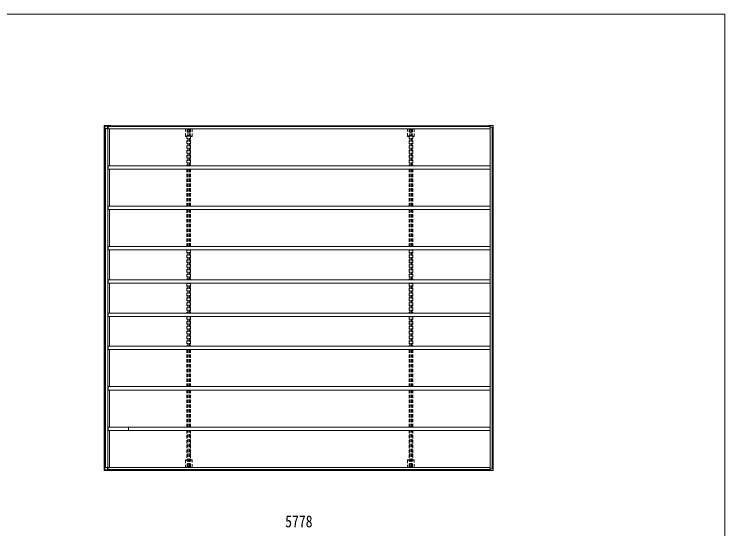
# Model space of a CAD drawing. Units: millimetres at full size, sheet at 1:40; details may follow other scales. Extents: x -11243 to 11243, y -7760 to 7760.
# Drawn here: x 119 to 10677, y 116 to 7760 of the extents above; entities that cross this region are included whole.
import ezdxf
from ezdxf.enums import TextEntityAlignment as Align

# ---------------------------------------------------------------- set-up
doc = ezdxf.new("R2010")
doc.units = ezdxf.units.MM
doc.header["$LTSCALE"] = 40
doc.linetypes.add('DASHED1', pattern=[1.8, 1.2, -0.6])
for name, color, linetype, lineweight in [('0-3_ELV2', 4, 'Continuous', 9), ('0-4_TABLE1', 6, 'Continuous', 9), ('0-6_OTH_LINE', 6, 'Continuous', 9), ('F-0_240', 7, 'Continuous', 9)]:
    doc.layers.add(name, color=color, linetype=linetype, lineweight=lineweight)
doc.styles.add('ＭＳ ゴシック', font='')
doc.styles.get('ＭＳ ゴシック').set_extended_font_data('MS Gothic')

msp = doc.modelspace()

# ---------------------------------------------------------------- linework, layer by layer
at = {"layer": '0-3_ELV2'}
for p, q in [((1456.06, 6081.63), (1456.06, 1005.63)), ((1461.77, 6081.63), (1461.77, 1005.63)), ((1464, 6081.63), (1464, 1005.63)), ((1477.8, 6060.63), (1477.8, 1026.63)), ((1511.12, 6060.63), (1511.12, 1026.63)), ((1516.23, 6059.63), (1516.23, 6094.93)), ((1516.23, 6090.93), (7188.94, 6090.93)), ((1516.23, 6059.63), (7191.42, 6059.63)), ((1537.19, 6059.63), (1537.19, 5509.63)), ((1549.71, 6096.63), (7171.49, 6096.63)), ((1550.92, 6103.63), (7172.51, 6103.63)), ((7191.42, 6081.63), (7191.42, 1005.63)), ((7221.62, 6081.63), (7221.62, 1005.63)), ((7232.57, 6081.63), (7232.57, 1005.63)), ((7234.06, 6081.63), (7234.06, 1005.63)), ((1516.23, 5459.63), (1516.23, 5509.63)), ((1516.23, 5509.63), (7191.42, 5509.63)), ((1516.23, 5459.63), (7191.42, 5459.63)), ((1537.19, 5459.63), (1537.19, 4909.63)), ((1516.23, 4859.63), (1516.23, 4909.63)), ((1516.23, 4909.63), (7191.42, 4909.63)), ((1516.23, 4859.63), (7191.42, 4859.63)), ((1537.19, 4859.63), (1537.19, 4309.63)), ((1516.23, 4259.63), (1516.23, 4309.63)), ((1516.23, 4309.63), (7191.42, 4309.63)), ((1516.23, 4259.63), (7191.42, 4259.63)), ((1537.19, 4259.63), (1537.19, 3815.63)), ((1516.23, 3765.63), (1516.23, 3815.63)), ((1516.23, 3815.63), (7191.42, 3815.63)), ((1516.23, 3765.63), (7191.42, 3765.63)), ((1537.19, 3765.63), (1537.19, 3321.63)), ((1516.23, 3271.63), (1516.23, 3321.63)), ((1516.23, 3321.63), (7191.42, 3321.63)), ((1516.23, 3271.63), (7191.42, 3271.63)), ((1537.19, 3271.63), (1537.19, 2827.63)), ((1516.23, 2777.63), (1516.23, 2827.63)), ((1516.23, 2827.63), (7191.42, 2827.63)), ((1516.23, 2777.63), (7191.42, 2777.63)), ((1537.19, 2777.63), (1537.19, 2227.63)), ((1516.23, 2177.63), (1516.23, 2227.63)), ((1516.23, 2227.63), (7191.42, 2227.63)), ((1516.23, 2177.63), (7191.42, 2177.63)), ((1537.19, 2177.63), (1537.19, 1627.63)), ((1516.23, 1577.63), (1516.23, 1627.63)), ((1516.23, 1627.63), (7191.42, 1627.63)), ((1815.52, 1626.63), (1815.52, 1625.68)), ((1815.52, 1622.58), (1815.52, 1621.63)), ((1815.82, 1625.38), (1816.12, 1625.38)), ((1816.12, 1622.88), (1815.82, 1622.88)), ((1816.42, 1625.68), (1816.42, 1626.43)), ((1816.42, 1621.83), (1816.42, 1622.58)), ((1818.02, 1608.03), (1816.47, 1608.03)), ((1816.47, 1607.13), (1818.22, 1607.13)), ((1818.22, 1598.13), (1816.47, 1598.13)), ((1816.47, 1597.23), (1818.02, 1597.23)), ((1816.52, 1620.63), (1818.22, 1620.63)), ((1818.22, 1584.63), (1816.52, 1584.63)), ((1816.72, 1626.73), (1818.32, 1626.73)), ((1818.32, 1621.53), (1816.72, 1621.53)), ((1816.72, 1583.73), (1818.32, 1583.73)), ((1818.52, 1620.33), (1818.52, 1608.53)), ((1818.52, 1606.83), (1818.52, 1598.43)), ((1818.52, 1596.73), (1818.52, 1584.93)), ((1818.62, 1626.43), (1818.62, 1621.83)), ((1819.53, 1578.61), (1819.72, 1592.59)), ((1516.23, 1577.63), (7191.42, 1577.63)), ((1537.19, 1577.63), (1537.19, 1027.63)), ((1815.52, 1583.63), (1815.52, 1582.68)), ((1815.52, 1579.58), (1815.52, 1578.63)), ((1815.82, 1582.38), (1816.12, 1582.38)), ((1816.12, 1579.88), (1815.82, 1579.88)), ((1816.42, 1582.68), (1816.42, 1583.43)), ((1816.42, 1578.83), (1816.42, 1579.58)), ((1818.32, 1578.53), (1816.72, 1578.53)), ((1818.62, 1583.43), (1818.62, 1578.83)), ((1516.23, 1027.63), (1516.23, 991.79)), ((1516.23, 1027.63), (7191.42, 1027.63)), ((1516.23, 996.33), (7188.94, 996.33)), ((1549.71, 990.63), (7171.49, 990.63)), ((1550.92, 983.63), (7172.51, 983.63))]:
    msp.add_line(p, q, dxfattribs=at)
at = {"layer": '0-3_ELV2', "linetype": 'DASHED1'}
for p, q in [((2662.63, 5946.67), (2662.63, 6059.63)), ((2687.08, 6006.68), (2687.08, 6059.63)), ((2699.15, 5509.63), (2699.15, 6046.63)), ((2699.15, 6046.63), (2731.9, 6046.63)), ((2718.9, 5509.63), (2718.9, 6046.63)), ((2731.9, 5509.63), (2731.9, 6046.63)), ((2739.08, 6059.63), (2739.08, 6006.68)), ((2763.53, 6059.63), (2763.53, 5946.67)), ((5962.63, 5946.67), (5962.63, 6059.63)), ((5987.08, 6006.68), (5987.08, 6059.63)), ((5999.15, 5509.63), (5999.15, 6046.63)), ((5999.15, 6046.63), (6031.9, 6046.63)), ((6018.9, 5509.63), (6018.9, 6046.63)), ((6031.9, 5509.63), (6031.9, 6046.63)), ((6039.08, 6059.63), (6039.08, 6006.68)), ((6063.53, 6059.63), (6063.53, 5946.67)), ((2683.74, 5945.68), (2663.62, 5945.68)), ((2683.35, 5947.3), (2682.32, 5946.26)), ((2682.38, 5947.26), (2682.38, 5958.18)), ((2683.37, 5959.18), (2742.78, 5959.18)), ((2741.8, 5947.35), (2684.35, 5947.35)), ((2685.58, 5956.13), (2740.58, 5956.13)), ((2685.58, 5956.13), (2685.58, 5509.63)), ((2738.08, 6005.68), (2688.08, 6005.68)), ((2740.58, 5956.13), (2740.58, 5509.63)), ((2762.53, 5945.68), (2742.42, 5945.68)), ((2743.83, 5946.26), (2742.8, 5947.3)), ((2743.78, 5958.18), (2743.78, 5947.26)), ((5983.74, 5945.68), (5963.62, 5945.68)), ((5983.35, 5947.3), (5982.32, 5946.26)), ((5982.38, 5947.26), (5982.38, 5958.18)), ((5983.37, 5959.18), (6042.78, 5959.18)), ((6041.8, 5947.35), (5984.35, 5947.35)), ((5985.58, 5956.13), (6040.58, 5956.13)), ((5985.58, 5956.13), (5985.58, 5509.63)), ((6038.08, 6005.68), (5988.08, 6005.68)), ((6040.58, 5956.13), (6040.58, 5509.63)), ((6062.53, 5945.68), (6042.42, 5945.68)), ((6043.83, 5946.26), (6042.8, 5947.3)), ((6043.78, 5958.18), (6043.78, 5947.26)), ((2685.58, 5459.63), (2685.58, 4909.63)), ((2699.15, 4909.63), (2699.15, 5459.63)), ((2718.9, 4909.63), (2718.9, 5459.63)), ((2731.9, 4909.63), (2731.9, 5459.63)), ((2740.58, 5459.63), (2740.58, 4909.63)), ((5985.58, 5459.63), (5985.58, 4909.63)), ((5999.15, 4909.63), (5999.15, 5459.63)), ((6018.9, 4909.63), (6018.9, 5459.63)), ((6031.9, 4909.63), (6031.9, 5459.63)), ((6040.58, 5459.63), (6040.58, 4909.63)), ((2685.58, 4859.63), (2685.58, 4309.63)), ((2699.15, 4309.63), (2699.15, 4859.63)), ((2718.9, 4309.63), (2718.9, 4859.63)), ((2731.9, 4309.63), (2731.9, 4859.63)), ((2740.58, 4859.63), (2740.58, 4309.63)), ((5985.58, 4859.63), (5985.58, 4309.63)), ((5999.15, 4309.63), (5999.15, 4859.63)), ((6018.9, 4309.63), (6018.9, 4859.63)), ((6031.9, 4309.63), (6031.9, 4859.63)), ((6040.58, 4859.63), (6040.58, 4309.63)), ((2685.58, 4259.63), (2685.58, 3815.63)), ((2699.15, 3815.63), (2699.15, 4259.63)), ((2718.9, 3815.63), (2718.9, 4259.63)), ((2731.9, 3815.63), (2731.9, 4259.63)), ((2740.58, 4259.63), (2740.58, 3815.63)), ((5985.58, 4259.63), (5985.58, 3815.63)), ((5999.15, 3815.63), (5999.15, 4259.63)), ((6018.9, 3815.63), (6018.9, 4259.63)), ((6031.9, 3815.63), (6031.9, 4259.63)), ((6040.58, 4259.63), (6040.58, 3815.63)), ((2685.58, 3765.63), (2685.58, 3321.63)), ((2699.15, 3321.63), (2699.15, 3765.63)), ((2718.9, 3321.63), (2718.9, 3765.63)), ((2731.9, 3321.63), (2731.9, 3765.63)), ((2740.58, 3765.63), (2740.58, 3321.63)), ((5985.58, 3765.63), (5985.58, 3321.63)), ((5999.15, 3321.63), (5999.15, 3765.63)), ((6018.9, 3321.63), (6018.9, 3765.63)), ((6031.9, 3321.63), (6031.9, 3765.63)), ((6040.58, 3765.63), (6040.58, 3321.63)), ((2685.58, 3271.63), (2685.58, 2827.63)), ((2699.15, 2827.63), (2699.15, 3271.63)), ((2718.9, 2827.63), (2718.9, 3271.63)), ((2731.9, 2827.63), (2731.9, 3271.63)), ((2740.58, 3271.63), (2740.58, 2827.63)), ((5985.58, 3271.63), (5985.58, 2827.63)), ((5999.15, 2827.63), (5999.15, 3271.63)), ((6018.9, 2827.63), (6018.9, 3271.63)), ((6031.9, 2827.63), (6031.9, 3271.63)), ((6040.58, 3271.63), (6040.58, 2827.63)), ((2685.58, 2777.63), (2685.58, 2227.63)), ((2699.15, 2227.63), (2699.15, 2777.63)), ((2718.9, 2227.63), (2718.9, 2777.63)), ((2731.9, 2227.63), (2731.9, 2777.63)), ((2740.58, 2777.63), (2740.58, 2227.63)), ((5985.58, 2777.63), (5985.58, 2227.63)), ((5999.15, 2227.63), (5999.15, 2777.63)), ((6018.9, 2227.63), (6018.9, 2777.63)), ((6031.9, 2227.63), (6031.9, 2777.63)), ((6040.58, 2777.63), (6040.58, 2227.63)), ((2685.58, 2177.63), (2685.58, 1627.63)), ((2699.15, 1627.63), (2699.15, 2177.63)), ((2718.9, 1627.63), (2718.9, 2177.63)), ((2731.9, 1627.63), (2731.9, 2177.63)), ((2740.58, 2177.63), (2740.58, 1627.63)), ((5985.58, 2177.63), (5985.58, 1627.63)), ((5999.15, 1627.63), (5999.15, 2177.63)), ((6018.9, 1627.63), (6018.9, 2177.63)), ((6031.9, 1627.63), (6031.9, 2177.63)), ((6040.58, 2177.63), (6040.58, 1627.63)), ((2685.58, 1577.63), (2685.58, 1131.13)), ((2699.15, 1040.63), (2699.15, 1577.63)), ((2718.9, 1040.63), (2718.9, 1577.63)), ((2731.9, 1040.63), (2731.9, 1577.63)), ((2740.58, 1577.63), (2740.58, 1131.13)), ((5985.58, 1577.63), (5985.58, 1131.13)), ((5999.15, 1040.63), (5999.15, 1577.63)), ((6018.9, 1040.63), (6018.9, 1577.63)), ((6031.9, 1040.63), (6031.9, 1577.63)), ((6040.58, 1577.63), (6040.58, 1131.13)), ((2662.63, 1140.58), (2662.63, 1027.63)), ((2683.74, 1141.58), (2663.62, 1141.58)), ((2683.35, 1139.96), (2682.32, 1140.99)), ((2682.38, 1139.99), (2682.38, 1129.07)), ((2683.37, 1128.08), (2742.78, 1128.08)), ((2741.8, 1139.9), (2684.35, 1139.9)), ((2685.58, 1131.13), (2740.58, 1131.13)), ((2687.08, 1080.58), (2687.08, 1027.63)), ((2738.08, 1081.58), (2688.08, 1081.58)), ((2739.08, 1027.63), (2739.08, 1080.58)), ((2762.53, 1141.58), (2742.42, 1141.58)), ((2743.83, 1140.99), (2742.8, 1139.96)), ((2743.78, 1129.07), (2743.78, 1139.99)), ((2763.53, 1027.63), (2763.53, 1140.58)), ((5962.63, 1140.58), (5962.63, 1027.63)), ((5983.74, 1141.58), (5963.62, 1141.58)), ((5983.35, 1139.96), (5982.32, 1140.99)), ((5982.38, 1139.99), (5982.38, 1129.07)), ((5983.37, 1128.08), (6042.78, 1128.08)), ((6041.8, 1139.9), (5984.35, 1139.9)), ((5985.58, 1131.13), (6040.58, 1131.13)), ((5987.08, 1080.58), (5987.08, 1027.63)), ((6038.08, 1081.58), (5988.08, 1081.58)), ((6039.08, 1027.63), (6039.08, 1080.58)), ((6062.53, 1141.58), (6042.42, 1141.58)), ((6043.83, 1140.99), (6042.8, 1139.96)), ((6043.78, 1129.07), (6043.78, 1139.99)), ((6063.53, 1027.63), (6063.53, 1140.58)), ((2699.15, 1040.63), (2731.9, 1040.63)), ((5999.15, 1040.63), (6031.9, 1040.63))]:
    msp.add_line(p, q, dxfattribs=at)
for points in [[(2683.74, 5945.68), (2685.29, 5947.23), (2685.58, 5947.23)], [(2740.58, 5947.23), (2740.86, 5947.23), (2742.42, 5945.68)], [(5983.74, 5945.68), (5985.29, 5947.23), (5985.58, 5947.23)], [(6040.58, 5947.23), (6040.86, 5947.23), (6042.42, 5945.68)], [(2683.74, 1141.58), (2685.29, 1140.02), (2685.58, 1140.02)], [(2740.58, 1140.02), (2740.86, 1140.02), (2742.42, 1141.58)], [(5983.74, 1141.58), (5985.29, 1140.02), (5985.58, 1140.02)], [(6040.58, 1140.02), (6040.86, 1140.02), (6042.42, 1141.58)]]:
    msp.add_lwpolyline(points, dxfattribs=at)
at = {"layer": '0-3_ELV2'}
msp.add_lwpolyline([(1819.72, 1592.59), (1819.72, 1612.66), (1819.53, 1626.64)], dxfattribs=at)
at = {"layer": '0-3_ELV2', "linetype": 'DASHED1'}
for centre, start, end in [((2688.08, 6006.68), 180, 270), ((2738.08, 6006.68), 270, 0), ((5988.08, 6006.68), 180, 270), ((6038.08, 6006.68), 270, 0), ((2688.08, 1080.58), 90, 180), ((2738.08, 1080.58), 0, 90), ((5988.08, 1080.58), 90, 180), ((6038.08, 1080.58), 0, 90)]:
    msp.add_arc(centre, 1, start, end, dxfattribs=at)
at = {"layer": '0-3_ELV2'}
for centre, radius, start, end in [((1816.52, 1626.63), 1, 89.99977, 179.99977), ((1815.82, 1625.68), 0.3, 179.99708, 269.98543), ((1815.82, 1622.58), 0.3, 90.00291, 180), ((1816.52, 1621.63), 1, 180, 270), ((1816.52, 1583.63), 1, 90, 180), ((1816.47, 1607.58), 0.45, 90, 270), ((1816.47, 1597.68), 0.45, 90, 270), ((1816.12, 1625.68), 0.3, 269.98454, 359.99911), ((1816.12, 1622.58), 0.3, 0.00291, 90.00291), ((1816.72, 1626.43), 0.3, 90.00874, 179.99709), ((1816.72, 1621.83), 0.3, 179.99709, 269.99709), ((1816.72, 1583.43), 0.3, 90, 179.99709), ((1818.02, 1608.53), 0.5, 270, 0), ((1818.02, 1596.73), 0.5, 0, 90), ((1818.22, 1620.33), 0.3, 0, 90), ((1818.22, 1606.83), 0.3, 0, 90), ((1818.22, 1598.43), 0.3, 269.9976, 0.00051), ((1818.22, 1584.93), 0.3, 269.99709, 0), ((1818.32, 1626.43), 0.3, 0, 90.00874), ((1818.32, 1621.83), 0.3, 269.99709, 0), ((1818.32, 1583.43), 0.3, 0, 90), ((1818.53, 1626.63), 1, 0.76383, 90), ((1815.82, 1582.68), 0.3, 180, 270), ((1815.82, 1579.58), 0.3, 90.00291, 180), ((1816.52, 1578.63), 1, 180, 270), ((1816.12, 1582.68), 0.3, 269.99854, 0.00146), ((1816.12, 1579.58), 0.3, 0.00291, 90.00291), ((1816.72, 1578.83), 0.3, 179.99709, 269.99709), ((1818.32, 1578.83), 0.3, 269.99709, 0), ((1818.53, 1578.63), 1, 270, 359.23428)]:
    msp.add_arc(centre, radius, start, end, dxfattribs=at)
at = {"layer": '0-3_ELV2', "linetype": 'DASHED1'}
for centre, major_axis, ratio, start_param, end_param in [((2663.63, 5946.68), (-0.71, -0.71), 0.99628, 5.49965061, 7.06672), ((2682.32, 5947.26), (0, 1), 0.061163, 1.57079633, 3.08050613), ((2683.38, 5958.17), (-0.71, 0.71), 0.99628, 5.49965061, 7.06672), ((2684.35, 5947.29), (1, 0), 0.061163, 3.20267918, 4.71238898), ((2741.8, 5947.29), (1, 0), 0.061163, 4.71238898, 6.22209878), ((2742.77, 5958.17), (0.71, 0.71), 0.99628, 5.49965061, 7.06672), ((2743.84, 5947.26), (0, 1), 0.061163, 3.20267918, 4.71238898), ((2762.52, 5946.68), (0.71, -0.71), 0.99628, 5.49965061, 7.06672), ((5963.63, 5946.68), (-0.71, -0.71), 0.99628, 5.49965061, 7.06672), ((5982.32, 5947.26), (0, 1), 0.061163, 1.57079633, 3.08050613), ((5983.38, 5958.17), (-0.71, 0.71), 0.99628, 5.49965061, 7.06672), ((5984.35, 5947.29), (1, 0), 0.061163, 3.20267918, 4.71238898), ((6041.8, 5947.29), (1, 0), 0.061163, 4.71238898, 6.22209878), ((6042.77, 5958.17), (0.71, 0.71), 0.99628, 5.49965061, 7.06672), ((6043.84, 5947.26), (0, 1), 0.061163, 3.20267918, 4.71238898), ((6062.52, 5946.68), (0.71, -0.71), 0.99628, 5.49965061, 7.06672), ((2663.63, 1140.57), (-0.71, 0.71), 0.99628, 5.49965061, 7.06672), ((2682.32, 1139.99), (0, -1), 0.061163, 1.57079633, 3.08050613), ((2683.38, 1129.08), (-0.71, -0.71), 0.99628, 5.49965061, 7.06672), ((2684.35, 1139.96), (1, 0), 0.061163, 3.20267918, 4.71238898), ((2741.8, 1139.96), (1, 0), 0.061163, 4.71238898, 6.22209878), ((2742.77, 1129.08), (0.71, -0.71), 0.99628, 5.49965061, 7.06672), ((2743.84, 1139.99), (0, -1), 0.061163, 3.20267918, 4.71238898), ((2762.52, 1140.57), (0.71, 0.71), 0.99628, 5.49965061, 7.06672), ((5963.63, 1140.57), (-0.71, 0.71), 0.99628, 5.49965061, 7.06672), ((5982.32, 1139.99), (0, -1), 0.061163, 1.57079633, 3.08050613), ((5983.38, 1129.08), (-0.71, -0.71), 0.99628, 5.49965061, 7.06672), ((5984.35, 1139.96), (1, 0), 0.061163, 3.20267918, 4.71238898), ((6041.8, 1139.96), (1, 0), 0.061163, 4.71238898, 6.22209878), ((6042.77, 1129.08), (0.71, -0.71), 0.99628, 5.49965061, 7.06672), ((6043.84, 1139.99), (0, -1), 0.061163, 3.20267918, 4.71238898), ((6062.52, 1140.57), (0.71, 0.71), 0.99628, 5.49965061, 7.06672)]:
    msp.add_ellipse(centre, major_axis=major_axis, ratio=ratio, start_param=start_param, end_param=end_param, dxfattribs=at)
at = {"layer": '0-4_TABLE1'}
for p, q in [((1453.87, 6081.63), (1454.86, 6100.33)), ((1453.89, 6081.63), (1466.16, 6081.63)), ((1455.06, 6103.42), (1455.06, 6103.42)), ((1458.73, 6106.1), (1551.11, 6106.1)), ((1459.66, 6106.5), (1552.44, 6106.5)), ((1464, 6060.63), (1516.23, 6060.63)), ((1465.87, 6081.63), (1465.68, 6060.63)), ((1466.85, 6095.83), (1466.05, 6081.63)), ((1466.16, 6081.63), (1466.32, 6084.63)), ((1466.32, 6084.63), (1466.46, 6084.63)), ((1466.85, 6093.44), (1466.39, 6084.63)), ((1467, 6095.46), (1466.85, 6095.83)), ((1542.9, 6095.46), (1467, 6095.46)), ((1506.37, 6095.46), (1506.4, 6060.63)), ((1544.72, 6095.61), (1549.7, 6095.61)), ((1549.6, 6095.83), (1549.7, 6095.61)), ((1549.71, 6096.99), (1549.7, 6095.61)), ((1551.11, 6103.63), (1551.11, 6104.19)), ((1551.2, 6105.05), (1551.22, 6103.63)), ((1552.32, 6103.63), (1552.35, 6105.45)), ((1552.44, 6104.48), (1552.43, 6103.63)), ((1552.6, 6103.63), (1552.47, 6104.68)), ((7230.47, 6106.1), (7173, 6106.1)), ((7232.19, 6106.5), (7174.33, 6106.5)), ((7188.72, 6095.46), (7178.54, 6095.46)), ((7235.32, 6081.63), (7234.37, 6100.33)), ((7237.05, 6081.63), (7236.01, 6100.67)), ((1453.87, 1005.63), (1454.86, 986.93)), ((1453.89, 1005.63), (1466.16, 1005.63)), ((1455.06, 983.83), (1455.06, 983.83)), ((1458.73, 981.15), (1551.11, 981.15)), ((1459.66, 980.75), (1552.44, 980.75)), ((1464, 1026.63), (1516.23, 1026.63)), ((1465.87, 1005.63), (1465.68, 1026.63)), ((1466.85, 991.43), (1466.05, 1005.63)), ((1466.16, 1005.63), (1466.32, 1002.63)), ((1466.32, 1002.63), (1466.46, 1002.63)), ((1466.85, 993.81), (1466.39, 1002.63)), ((1467, 991.79), (1466.85, 991.43)), ((1542.9, 991.79), (1467, 991.79)), ((1506.37, 991.79), (1506.4, 1026.63)), ((1544.72, 991.65), (1549.7, 991.65)), ((1549.6, 991.43), (1549.7, 991.65)), ((1549.71, 990.26), (1549.7, 991.65)), ((1551.11, 983.63), (1551.11, 983.06)), ((1551.2, 982.2), (1551.22, 983.63)), ((1552.32, 983.63), (1552.35, 981.8)), ((1552.44, 982.77), (1552.43, 983.63)), ((1552.6, 983.63), (1552.47, 982.57)), ((7230.47, 981.15), (7173, 981.15)), ((7232.19, 980.75), (7174.33, 980.75)), ((7188.72, 991.79), (7178.54, 991.79)), ((7235.32, 1005.63), (7234.37, 986.93)), ((7237.05, 1005.63), (7236.01, 986.58))]:
    msp.add_line(p, q, dxfattribs=at)
for points in [[(1454.85, 6100.33), (1454.94, 6102.02), (1455.05, 6103.42)], [(1457.97, 6106.1), (1458.5, 6106.1), (1458.73, 6106.1)], [(1458.9, 6106.49), (1459.43, 6106.5), (1459.66, 6106.5)], [(1466.85, 6095.83), (1549.6, 6095.83), (1549.6, 6096.94)], [(1551.08, 6106.03), (1551.1, 6106.09), (1551.12, 6106.1), (1551.14, 6106.04), (1551.16, 6105.93), (1551.17, 6105.77), (1551.18, 6105.56), (1551.19, 6105.32), (1551.2, 6105.05)], [(1551.11, 6104.19), (1551.1, 6104.25), (1551.1, 6104.31), (1551.1, 6104.36), (1551.09, 6104.4), (1551.09, 6104.42), (1551.09, 6104.43), (1551.08, 6104.43), (1551.08, 6104.42)], [(1552.35, 6105.45), (1552.36, 6105.74), (1552.37, 6106.01), (1552.38, 6106.22), (1552.4, 6106.38), (1552.42, 6106.48), (1552.44, 6106.5), (1552.46, 6106.45), (1552.48, 6106.33)], [(1552.47, 6104.68), (1552.47, 6104.71), (1552.46, 6104.72), (1552.46, 6104.72), (1552.45, 6104.69), (1552.45, 6104.66), (1552.45, 6104.61), (1552.44, 6104.55), (1552.44, 6104.48)], [(1552.48, 6106.33), (1552.66, 6104.87), (1552.81, 6103.63)], [(7237.04, 6081.63), (7189.39, 6081.63), (7188.7, 6095.83), (7171.49, 6095.83), (7171.49, 6096.94)], [(7176.58, 6095.61), (7171.59, 6095.61), (7171.49, 6095.83)], [(7172.97, 6106.03), (7172.99, 6106.09), (7173, 6106.1)], [(7231.23, 6106.1), (7230.69, 6106.1), (7230.47, 6106.1)], [(7232.96, 6106.5), (7232.66, 6106.5), (7232.19, 6106.5)], [(7236, 6100.67), (7235.9, 6102.26), (7235.75, 6103.98), (7235.75, 6104)], [(1454.85, 986.93), (1454.94, 985.23), (1455.05, 983.83)], [(1457.97, 981.16), (1458.5, 981.15), (1458.73, 981.15)], [(1458.9, 980.76), (1459.43, 980.75), (1459.66, 980.75)], [(1466.85, 991.43), (1549.6, 991.43), (1549.6, 990.31)], [(1551.11, 983.06), (1551.1, 983), (1551.1, 982.94), (1551.1, 982.89), (1551.09, 982.86), (1551.09, 982.83), (1551.09, 982.82), (1551.08, 982.82), (1551.08, 982.83)], [(1551.08, 981.23), (1551.1, 981.16), (1551.12, 981.16), (1551.14, 981.21), (1551.16, 981.32), (1551.17, 981.49), (1551.18, 981.7), (1551.19, 981.94), (1551.2, 982.2)], [(1552.35, 981.8), (1552.36, 981.51), (1552.37, 981.25), (1552.38, 981.03), (1552.4, 980.87), (1552.42, 980.78), (1552.44, 980.75), (1552.46, 980.8), (1552.48, 980.92)], [(1552.47, 982.57), (1552.47, 982.54), (1552.46, 982.53), (1552.46, 982.54), (1552.45, 982.56), (1552.45, 982.6), (1552.45, 982.65), (1552.44, 982.71), (1552.44, 982.77)], [(1552.48, 980.92), (1552.66, 982.39), (1552.81, 983.63)], [(7237.04, 1005.63), (7189.39, 1005.63), (7188.7, 991.43), (7171.49, 991.43), (7171.49, 990.31)], [(7176.58, 991.65), (7171.59, 991.65), (7171.49, 991.43)], [(7172.97, 981.23), (7172.99, 981.16), (7173, 981.15)], [(7231.23, 981.16), (7230.69, 981.15), (7230.47, 981.15)], [(7232.96, 980.76), (7232.66, 980.75), (7232.19, 980.75)], [(7236, 986.58), (7235.9, 984.99), (7235.75, 983.27), (7235.75, 983.26)]]:
    msp.add_lwpolyline(points, dxfattribs=at)
for centre, radius, start, end in [((1457.92, 6103.22), 2.86, 89.03107, 175.99674), ((1458.79, 6103.98), 2.51, 87.51775, 125.83996), ((1561.15, 6097.12), 11.55, 173.44833, 180.84546), ((1878.14, 6041.68), 333.33, 168.8691, 170.19652), ((1878.98, 6040.13), 334.14, 168.90733, 170.20202), ((7183.04, 6097.12), 11.55, 173.44833, 180.84546), ((7500.03, 6041.68), 333.33, 168.8691, 170.19652), ((7175.27, 6106.14), 1.01, 159.16063, 182.29684), ((7231.27, 6103.21), 2.87, 4.34735, 90.89355), ((7233.01, 6103.76), 2.73, 5.02177, 91.25077), ((7179.07, 6098.01), 55.36, 2.39604, 5.62484), ((1457.92, 984.03), 2.86, 184.00326, 270.96893), ((1458.79, 983.27), 2.51, 234.16004, 272.48225), ((1561.15, 990.14), 11.55, 179.15454, 186.55167), ((1878.14, 1045.58), 333.33, 189.80348, 191.1309), ((1878.98, 1047.12), 334.14, 189.79798, 191.09267), ((7183.04, 990.14), 11.55, 179.15454, 186.55167), ((7500.03, 1045.58), 333.33, 189.80348, 191.1309), ((7175.27, 981.11), 1.01, 177.70316, 200.83937), ((7231.27, 984.04), 2.87, 269.10645, 355.65265), ((7233.01, 983.5), 2.73, 268.74923, 354.97823), ((7179.07, 989.24), 55.36, 354.37516, 357.60396)]:
    msp.add_arc(centre, radius, start, end, dxfattribs=at)
for centre, major_axis, ratio, start_param, end_param in [((1865.9, -6406.6), (430.03, -8222.56), 0.003344, 3.58994756, 3.59241297), ((1865.9, -6388.85), (430.04, -8225.61), 0.003595, 3.59808349, 3.59867203)]:
    msp.add_ellipse(centre, major_axis=major_axis, ratio=ratio, start_param=start_param, end_param=end_param, dxfattribs=at)
at = {"layer": 'F-0_240', "color": 5}
for p, q in [((-11242.74, 7760), (10677.26, 7760)), ((10677.26, 7760), (10677.26, -7760))]:
    msp.add_line(p, q, dxfattribs=at)

# ---------------------------------------------------------------- texts
at = {"layer": '0-6_OTH_LINE', "color": 7, "style": 'ＭＳ ゴシック', "width": 0.85}
msp.add_text('5778', height=176, dxfattribs=at).set_placement((4145.06, 85.35), align=Align.BOTTOM_LEFT)

doc.saveas('drawing.dxf')
